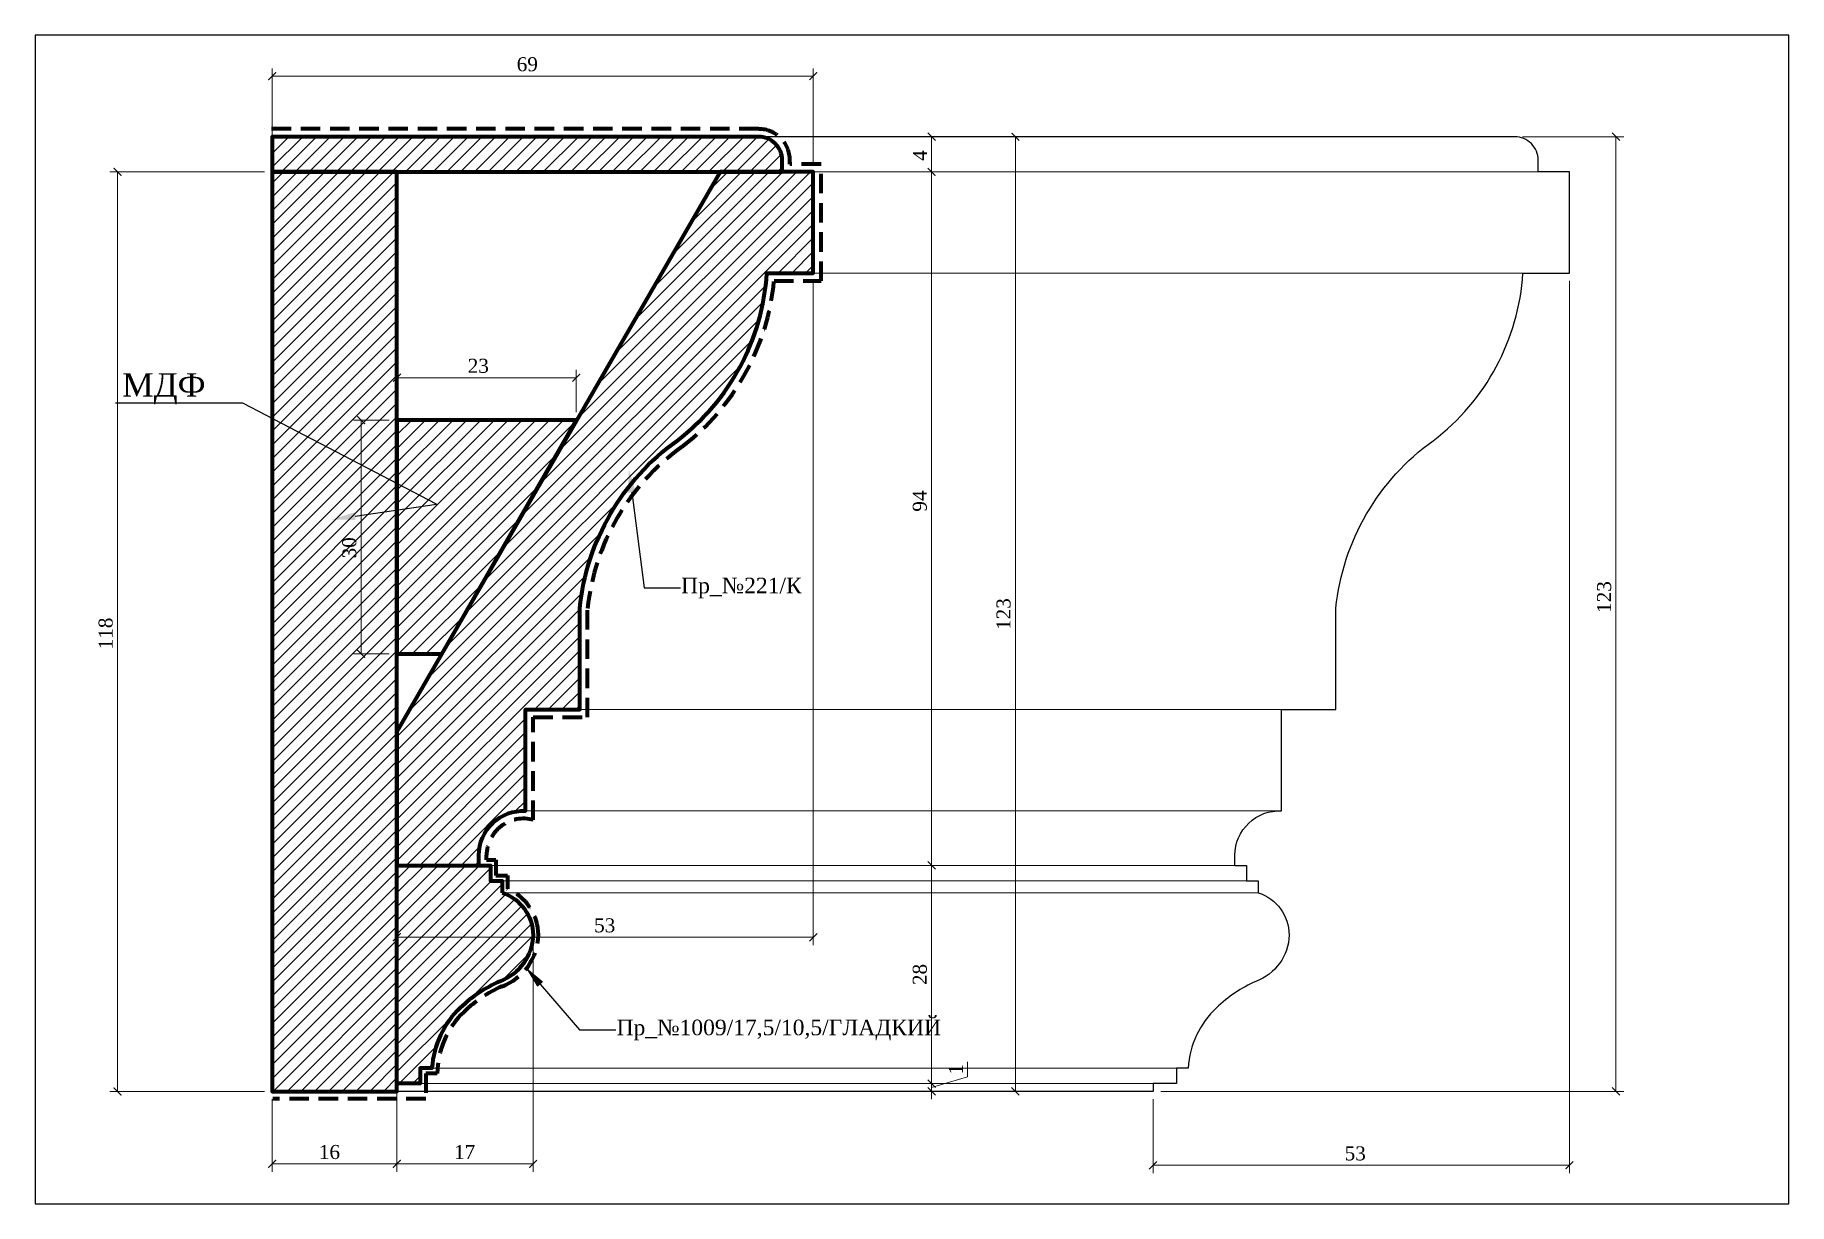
# Model space of a CAD drawing. Header units: millimetres. Extents: x 308756 to 308981, y -102216 to -102066.
import ezdxf
from ezdxf import colors
from ezdxf.entities.mleader import LeaderData, LeaderLine
from ezdxf.math import Vec2, Vec3

# ---------------------------------------------------------------- set-up
doc = ezdxf.new("R2010")
doc.units = ezdxf.units.MM
doc.header["$MEASUREMENT"] = 0
doc.linetypes.add('HIDDEN', pattern=[0.375, 0.25, -0.125])
doc.layers.add('Outside panel', color=7, linetype='Continuous', lineweight=18, true_color=0x7f5e57)
doc.layers.add('линия 15', color=7, linetype='Continuous', lineweight=15)
doc.layers.add('линия 50', color=1, linetype='Continuous', lineweight=140)
doc.layers.add('размеры в модели', color=7, linetype='Continuous')
doc.styles.get("Standard").update_dxf_attribs({"font": 'times.ttf'})
doc.dimstyles.new('M_1', dxfattribs={"dimtxt": 1.8, "dimasz": 1, "dimexe": 1, "dimexo": 1, "dimgap": 0.6, "dimtad": 1, "dimdec": 0, "dimdsep": 46, "dimtxsty": 'Standard', "dimblk": 'ARCHTICK', "dimcen": -5, "dimclrd": 7, "dimclre": 7, "dimclrt": 7, "dimadec": 0, "dimazin": 0, "dimtfac": 1, "dimtdec": 0, "dimtmove": 0, "dimatfit": 3, "dimfxl": 1, "dimtolj": 1, "dimtzin": 0, "dimlwd": 5, "dimlwe": 5, "dimarcsym": 0})

# ---------------------------------------------------------------- blocks, each defined once
blk = doc.blocks.new('_ArchTick')
at = {"color": 0, "linetype": 'ByBlock', "const_width": 0.15}
blk.add_lwpolyline([(-0.5, -0.5), (0.5, 0.5)], dxfattribs=at)
blk = doc.blocks.new('*D14')
at = {"color": 7, "lineweight": 5, "ltscale": 1000, "transparency": 16777216}
for p, q in [((308953.0982731141, -102097.8275469952), (308953.0982731141, -102212.3107621488)), ((308899.6793908597, -102202.8275469956), (308899.6793908597, -102212.3107621488)), ((308953.0982731141, -102211.3107621488), (308899.6793908597, -102211.3107621488))]:
    blk.add_line(p, q, dxfattribs=at)
at = {"layer": 'Defpoints', "color": 0, "ltscale": 1000, "transparency": 16777216}
for p in [(308953.0982731141, -102096.8275469952), (308899.6793908597, -102201.8275469956), (308899.6793908597, -102211.3107621488)]:
    blk.add_point(p, dxfattribs=at)
at = {"color": 7, "lineweight": 5, "ltscale": 1000, "transparency": 16777216, "rotation": 180}
blk.add_blockref('_ArchTick', (308899.6793908597, -102211.3107621488), dxfattribs=at)
at = {"color": 7, "lineweight": 5, "ltscale": 1000, "transparency": 16777216}
blk.add_blockref('_ArchTick', (308953.0982731141, -102211.3107621488), dxfattribs=at)
at = {"color": 7, "ltscale": 1000, "transparency": 16777216, "insert": (308925.6188559362, -102209.7951889692), "char_height": 1.8, "attachment_point": 5}
blk.add_mtext('\\A1;53', dxfattribs=at)
blk = doc.blocks.new('*D13')
at = {"color": 7, "lineweight": 5, "ltscale": 1000, "transparency": 16777216}
for p, q in [((308947.0981327189, -102079.3275469664), (308960.0744473055, -102079.3275469664)), ((308959.0744473055, -102201.8275469956), (308959.0744473055, -102079.3275469664)), ((308900.6793908598, -102201.8275469956), (308960.0744473055, -102201.8275469956))]:
    blk.add_line(p, q, dxfattribs=at)
at = {"layer": 'Defpoints', "color": 0, "ltscale": 1000, "transparency": 16777216}
for p in [(308946.0981327189, -102079.3275469664), (308959.0744473055, -102079.3275469664), (308899.6793908598, -102201.8275469956)]:
    blk.add_point(p, dxfattribs=at)
at = {"color": 7, "lineweight": 5, "ltscale": 1000, "transparency": 16777216}
for p, rotation in [((308959.0744473055, -102079.3275469664), 90), ((308959.0744473055, -102201.8275469956), 270)]:
    blk.add_blockref('_ArchTick', p, dxfattribs=dict(at, rotation=rotation))
at = {"color": 7, "ltscale": 1000, "transparency": 16777216, "insert": (308957.5588741259, -102138.388850728), "char_height": 1.8, "attachment_point": 5, "rotation": 90}
blk.add_mtext('\\A1;123', dxfattribs=at)
blk = doc.blocks.new('*D12')
at = {"layer": 'Defpoints', "color": 0, "ltscale": 1000, "transparency": 16777216}
for p in [(308856.0982731141, -102096.8275469952), (308802.679361214, -102172.8295880015), (308856.0982731141, -102182.0457539305)]:
    blk.add_point(p, dxfattribs=at)
at = {"layer": 'линия 15', "color": 7, "lineweight": 5, "ltscale": 1000, "transparency": 16777216}
for p, q in [((308856.0982731141, -102097.8275469952), (308856.0982731141, -102183.0457539305)), ((308802.679361214, -102173.8295880015), (308802.679361214, -102183.0457539305)), ((308802.679361214, -102182.0457539305), (308856.0982731141, -102182.0457539305))]:
    blk.add_line(p, q, dxfattribs=at)
at = {"layer": 'линия 15', "color": 7, "lineweight": 5, "ltscale": 1000, "transparency": 16777216, "rotation": 180}
blk.add_blockref('_ArchTick', (308802.679361214, -102182.0457539305), dxfattribs=at)
at = {"layer": 'линия 15', "color": 7, "lineweight": 5, "ltscale": 1000, "transparency": 16777216}
blk.add_blockref('_ArchTick', (308856.0982731141, -102182.0457539305), dxfattribs=at)
at = {"layer": 'линия 15', "color": 7, "ltscale": 1000, "transparency": 16777216, "insert": (308829.340345838, -102180.530180751), "char_height": 1.8, "attachment_point": 5}
blk.add_mtext('\\A1;53', dxfattribs=at)
blk = doc.blocks.new('*D11')
at = {"layer": 'Defpoints', "color": 0, "ltscale": 1000, "transparency": 16777216}
for p in [(308820.1411877858, -102181.7691887492), (308802.6793908597, -102200.8275469956), (308820.1411877858, -102211.1335883025)]:
    blk.add_point(p, dxfattribs=at)
at = {"layer": 'линия 15', "color": 7, "lineweight": 5, "ltscale": 1000, "transparency": 16777216}
for p, q in [((308820.1411877858, -102182.7691887492), (308820.1411877858, -102212.1335883025)), ((308802.6793908597, -102201.8275469956), (308802.6793908597, -102212.1335883025)), ((308802.6793908597, -102211.1335883025), (308820.1411877858, -102211.1335883025))]:
    blk.add_line(p, q, dxfattribs=at)
at = {"layer": 'линия 15', "color": 7, "lineweight": 5, "ltscale": 1000, "transparency": 16777216, "rotation": 180}
blk.add_blockref('_ArchTick', (308802.6793908597, -102211.1335883025), dxfattribs=at)
at = {"layer": 'линия 15', "color": 7, "lineweight": 5, "ltscale": 1000, "transparency": 16777216}
blk.add_blockref('_ArchTick', (308820.1411877858, -102211.1335883025), dxfattribs=at)
at = {"layer": 'линия 15', "color": 7, "ltscale": 1000, "transparency": 16777216, "insert": (308811.3700937277, -102209.6154195931), "char_height": 1.8, "attachment_point": 5}
blk.add_mtext('\\A1;17', dxfattribs=at)
blk = doc.blocks.new('*D10')
at = {"layer": 'Defpoints', "color": 0, "ltscale": 1000, "transparency": 16777216}
for p in [(308802.6793908598, -102115.6772901959), (308798.0976831879, -102145.6772901959), (308802.6793908598, -102145.6772901959)]:
    blk.add_point(p, dxfattribs=at)
at = {"layer": 'линия 15', "color": 7, "lineweight": 5, "ltscale": 1000, "transparency": 16777216}
for p, q in [((308801.6793908598, -102115.6772901959), (308797.0976831879, -102115.6772901959)), ((308798.0976831879, -102115.6772901959), (308798.0976831879, -102145.6772901959)), ((308801.6793908598, -102145.6772901959), (308797.0976831879, -102145.6772901959))]:
    blk.add_line(p, q, dxfattribs=at)
for p, rotation in [((308798.0976831879, -102115.6772901959), 90), ((308798.0976831879, -102145.6772901959), 270)]:
    blk.add_blockref('_ArchTick', p, dxfattribs=dict(at, rotation=rotation))
at = {"layer": 'линия 15', "color": 7, "ltscale": 1000, "transparency": 16777216, "insert": (308796.5821100083, -102132.0753069555), "char_height": 1.8, "attachment_point": 5, "rotation": 90}
blk.add_mtext('\\A1;30', dxfattribs=at)
blk = doc.blocks.new('*D9')
at = {"layer": 'Defpoints', "color": 0, "ltscale": 1000, "transparency": 16777216}
for p in [(308786.6791889471, -102083.8275469665), (308766.8368952132, -102201.8275469956), (308786.6793293423, -102201.8275469956)]:
    blk.add_point(p, dxfattribs=at)
at = {"layer": 'линия 15', "color": 7, "lineweight": 5, "ltscale": 1000, "transparency": 16777216}
for p, q in [((308785.6791889471, -102083.8275469665), (308765.8368952132, -102083.8275469665)), ((308766.8368952132, -102083.8275469665), (308766.8368952132, -102201.8275469956)), ((308785.6793293423, -102201.8275469956), (308765.8368952132, -102201.8275469956))]:
    blk.add_line(p, q, dxfattribs=at)
for p, rotation in [((308766.8368952132, -102083.8275469665), 90), ((308766.8368952132, -102201.8275469956), 270)]:
    blk.add_blockref('_ArchTick', p, dxfattribs=dict(at, rotation=rotation))
at = {"layer": 'линия 15', "color": 7, "ltscale": 1000, "transparency": 16777216, "insert": (308765.3213220337, -102143.0693281967), "char_height": 1.8, "attachment_point": 5, "rotation": 90}
blk.add_mtext('\\A1;118', dxfattribs=at)
blk = doc.blocks.new('*D8')
at = {"layer": 'Defpoints', "color": 0, "ltscale": 1000, "transparency": 16777216}
for p in [(308825.6793908597, -102110.2420356592), (308802.6793908597, -102115.6772901958), (308825.6793908597, -102115.6772901958)]:
    blk.add_point(p, dxfattribs=at)
at = {"layer": 'линия 15', "color": 7, "lineweight": 5, "ltscale": 1000, "transparency": 16777216}
for p, q in [((308802.6793908597, -102114.6772901958), (308802.6793908597, -102109.2420356592)), ((308825.6793908597, -102114.6772901958), (308825.6793908597, -102109.2420356592)), ((308802.6793908597, -102110.2420356592), (308825.6793908597, -102110.2420356592))]:
    blk.add_line(p, q, dxfattribs=at)
at = {"layer": 'линия 15', "color": 7, "lineweight": 5, "ltscale": 1000, "transparency": 16777216, "rotation": 180}
blk.add_blockref('_ArchTick', (308802.6793908597, -102110.2420356592), dxfattribs=at)
at = {"layer": 'линия 15', "color": 7, "lineweight": 5, "ltscale": 1000, "transparency": 16777216}
blk.add_blockref('_ArchTick', (308825.6793908597, -102110.2420356592), dxfattribs=at)
at = {"layer": 'линия 15', "color": 7, "ltscale": 1000, "transparency": 16777216, "insert": (308813.1231697407, -102108.7264624797), "char_height": 1.8, "attachment_point": 5}
blk.add_mtext('\\A1;23', dxfattribs=at)
blk = doc.blocks.new('*D7')
at = {"layer": 'Defpoints', "color": 0, "ltscale": 1000, "transparency": 16777216}
for p in [(308786.6793293462, -102071.543516199), (308786.6793293462, -102083.8276717623), (308856.098273114, -102083.8255059663)]:
    blk.add_point(p, dxfattribs=at)
at = {"layer": 'линия 15', "color": 7, "lineweight": 5, "ltscale": 1000, "transparency": 16777216}
for p, q in [((308786.6793293462, -102082.8276717623), (308786.6793293462, -102070.543516199)), ((308856.098273114, -102082.8255059663), (308856.098273114, -102070.543516199)), ((308856.098273114, -102071.543516199), (308786.6793293462, -102071.543516199))]:
    blk.add_line(p, q, dxfattribs=at)
at = {"layer": 'линия 15', "color": 7, "lineweight": 5, "ltscale": 1000, "transparency": 16777216, "rotation": 180}
blk.add_blockref('_ArchTick', (308786.6793293462, -102071.543516199), dxfattribs=at)
at = {"layer": 'линия 15', "color": 7, "lineweight": 5, "ltscale": 1000, "transparency": 16777216}
blk.add_blockref('_ArchTick', (308856.098273114, -102071.543516199), dxfattribs=at)
at = {"layer": 'линия 15', "color": 7, "ltscale": 1000, "transparency": 16777216, "insert": (308819.4083405863, -102070.0253474895), "char_height": 1.8, "attachment_point": 5}
blk.add_mtext('\\A1;69', dxfattribs=at)
blk = doc.blocks.new('*D6')
at = {"color": 7, "lineweight": 5, "ltscale": 1000, "transparency": 16777216}
for p, q in [((308850.0981327189, -102079.3275469664), (308883.0249217085, -102079.3275469664)), ((308882.0249217085, -102079.3275469664), (308882.0249217085, -102201.8275469956)), ((308803.6793908598, -102201.8275469956), (308883.0249217085, -102201.8275469956))]:
    blk.add_line(p, q, dxfattribs=at)
at = {"layer": 'Defpoints', "color": 0, "ltscale": 1000, "transparency": 16777216}
for p in [(308849.0981327189, -102079.3275469664), (308802.6793908598, -102201.8275469956), (308882.0249217085, -102201.8275469956)]:
    blk.add_point(p, dxfattribs=at)
at = {"color": 7, "lineweight": 5, "ltscale": 1000, "transparency": 16777216}
for p, rotation in [((308882.0249217085, -102079.3275469664), 90), ((308882.0249217085, -102201.8275469956), 270)]:
    blk.add_blockref('_ArchTick', p, dxfattribs=dict(at, rotation=rotation))
at = {"color": 7, "ltscale": 1000, "transparency": 16777216, "insert": (308880.5093485289, -102140.577546981), "char_height": 1.8, "attachment_point": 5, "rotation": 90}
blk.add_mtext('\\A1;123', dxfattribs=at)
blk = doc.blocks.new('*D5')
at = {"layer": 'Defpoints', "color": 0, "ltscale": 1000, "transparency": 16777216}
for p in [(308802.6793908597, -102201.5295880015), (308786.6793293423, -102201.8275469956), (308786.6793293423, -102211.1335883025)]:
    blk.add_point(p, dxfattribs=at)
at = {"layer": 'линия 15', "color": 7, "lineweight": 5, "ltscale": 1000, "transparency": 16777216}
for p, q in [((308786.6793293423, -102202.8275469956), (308786.6793293423, -102212.1335883025)), ((308802.6793908597, -102202.5295880015), (308802.6793908597, -102212.1335883025)), ((308802.6793908597, -102211.1335883025), (308786.6793293423, -102211.1335883025))]:
    blk.add_line(p, q, dxfattribs=at)
at = {"layer": 'линия 15', "color": 7, "lineweight": 5, "ltscale": 1000, "transparency": 16777216, "rotation": 180}
blk.add_blockref('_ArchTick', (308786.6793293423, -102211.1335883025), dxfattribs=at)
at = {"layer": 'линия 15', "color": 7, "lineweight": 5, "ltscale": 1000, "transparency": 16777216}
blk.add_blockref('_ArchTick', (308802.6793908597, -102211.1335883025), dxfattribs=at)
at = {"layer": 'линия 15', "color": 7, "ltscale": 1000, "transparency": 16777216, "insert": (308794.024975577, -102209.618015123), "char_height": 1.8, "attachment_point": 5}
blk.add_mtext('\\A1;16', dxfattribs=at)
blk = doc.blocks.new('*D4')
at = {"layer": 'Defpoints', "color": 0, "ltscale": 1000, "transparency": 16777216}
for p in [(308805.6793908598, -102200.8295880015), (308802.6793908598, -102201.8275469956), (308871.2827186538, -102201.8275469956)]:
    blk.add_point(p, dxfattribs=at)
at = {"layer": 'линия 15', "color": 7, "lineweight": 5, "ltscale": 1000, "transparency": 16777216}
for p, q in [((308875.8827186538, -102199.9485674986), (308875.8827186538, -102198.0555610098)), ((308806.6793908598, -102200.8295880015), (308872.2827186538, -102200.8295880015)), ((308871.2827186538, -102200.8295880015), (308871.2827186538, -102199.8295880015)), ((308871.2827186538, -102201.3285674986), (308875.8827186538, -102199.9485674986)), ((308871.2827186538, -102200.8295880015), (308871.2827186538, -102201.8275469956)), ((308871.2827186538, -102200.8295880015), (308871.2827186538, -102201.8275469956)), ((308803.6793908598, -102201.8275469956), (308872.2827186538, -102201.8275469956)), ((308871.2827186538, -102201.8275469956), (308871.2827186538, -102202.8275469956))]:
    blk.add_line(p, q, dxfattribs=at)
for p, rotation in [((308871.2827186538, -102200.8295880015), 270), ((308871.2827186538, -102201.8275469956), 90)]:
    blk.add_blockref('_ArchTick', p, dxfattribs=dict(at, rotation=rotation))
at = {"layer": 'линия 15', "color": 7, "ltscale": 1000, "transparency": 16777216, "insert": (308874.3827186538, -102199.0020642542), "char_height": 1.8, "attachment_point": 5, "rotation": 90}
blk.add_mtext('\\A1;1', dxfattribs=at)
blk = doc.blocks.new('*D3')
at = {"layer": 'Defpoints', "color": 0, "ltscale": 1000, "transparency": 16777216}
for p in [(308813.1793908598, -102172.8275469956), (308805.6793908598, -102200.8295880015), (308871.2827186537, -102200.8295880015)]:
    blk.add_point(p, dxfattribs=at)
at = {"layer": 'линия 15', "color": 7, "lineweight": 5, "ltscale": 1000, "transparency": 16777216}
for p, q in [((308814.1793908598, -102172.8275469956), (308872.2827186537, -102172.8275469956)), ((308871.2827186537, -102172.8275469956), (308871.2827186537, -102200.8295880015)), ((308806.6793908598, -102200.8295880015), (308872.2827186537, -102200.8295880015))]:
    blk.add_line(p, q, dxfattribs=at)
for p, rotation in [((308871.2827186537, -102172.8275469956), 90), ((308871.2827186537, -102200.8295880015), 270)]:
    blk.add_blockref('_ArchTick', p, dxfattribs=dict(at, rotation=rotation))
at = {"layer": 'линия 15', "color": 7, "ltscale": 1000, "transparency": 16777216, "insert": (308869.7671454742, -102186.8285674986), "char_height": 1.8, "attachment_point": 5, "rotation": 90}
blk.add_mtext('\\A1;28', dxfattribs=at)
blk = doc.blocks.new('*D2')
at = {"layer": 'Defpoints', "color": 0, "ltscale": 1000, "transparency": 16777216}
for p in [(308849.098132719, -102079.3275469664), (308813.1793908598, -102172.8275469956), (308871.2827186536, -102172.8275469956)]:
    blk.add_point(p, dxfattribs=at)
at = {"layer": 'линия 15', "color": 7, "lineweight": 5, "ltscale": 1000, "transparency": 16777216}
for p, q in [((308850.098132719, -102079.3275469664), (308872.2827186536, -102079.3275469664)), ((308871.2827186536, -102079.3275469664), (308871.2827186536, -102172.8275469956)), ((308814.1793908598, -102172.8275469956), (308872.2827186536, -102172.8275469956))]:
    blk.add_line(p, q, dxfattribs=at)
for p, rotation in [((308871.2827186536, -102079.3275469664), 90), ((308871.2827186536, -102172.8275469956), 270)]:
    blk.add_blockref('_ArchTick', p, dxfattribs=dict(at, rotation=rotation))
at = {"layer": 'линия 15', "color": 7, "ltscale": 1000, "transparency": 16777216, "insert": (308869.7645499441, -102126.0775469811), "char_height": 1.8, "attachment_point": 5, "rotation": 90}
blk.add_mtext('\\A1;94', dxfattribs=at)
blk = doc.blocks.new('*D1')
at = {"layer": 'Defpoints', "color": 0, "ltscale": 1000, "transparency": 16777216}
for p in [(308849.098132719, -102079.3275469664), (308871.2827186525, -102079.3275469664), (308852.0981328702, -102083.8255059664)]:
    blk.add_point(p, dxfattribs=at)
at = {"layer": 'линия 15', "color": 7, "lineweight": 5, "ltscale": 1000, "transparency": 16777216}
for p, q in [((308850.098132719, -102079.3275469664), (308872.2827186525, -102079.3275469664)), ((308871.2827186525, -102083.8255059664), (308871.2827186525, -102079.3275469664)), ((308853.0981328702, -102083.8255059664), (308872.2827186525, -102083.8255059664))]:
    blk.add_line(p, q, dxfattribs=at)
for p, rotation in [((308871.2827186525, -102079.3275469664), 90), ((308871.2827186525, -102083.8255059664), 270)]:
    blk.add_blockref('_ArchTick', p, dxfattribs=dict(at, rotation=rotation))
at = {"layer": 'линия 15', "color": 7, "ltscale": 1000, "transparency": 16777216, "insert": (308869.7827186524, -102081.7338043108), "char_height": 1.8, "attachment_point": 5, "rotation": 90}
blk.add_mtext('\\A1;4', dxfattribs=at)

msp = doc.modelspace()

# ---------------------------------------------------------------- hatches: boundary and pattern name
at = {"layer": 'Outside panel', "ltscale": 1000}
h = msp.add_hatch(dxfattribs=at)
h.set_pattern_fill('ANSI31', color=256, scale=10, angle=-1.272221872585407e-14)
h.set_pattern_definition([(44.99999999999999, (-2048.569198112178, -4679.234059479422), (-0.8838834764831842, 0.8838834764831847), [])])
h.paths.add_polyline_path([(308849.0981327189, -102079.3275469663), (308786.6791889471, -102079.3275469664), (308786.6793293423, -102083.8275469621), (308852.0981327188, -102083.8255059663), (308852.0981327188, -102082.3275469663, 0.4142135623732318)])
h = msp.add_hatch(dxfattribs=at)
h.set_pattern_fill('ANSI31', color=5, scale=10, angle=-1.272221872585407e-14)
h.set_pattern_definition([(44.99999999999999, (-2048.569057717046, -4656.535395820902), (-0.8838834764831842, 0.8838834764831847), [])])
h.paths.add_polyline_path([(308802.6793908597, -102083.8275469665), (308786.6793293423, -102083.8275469665), (308786.6793293423, -102201.8275469956), (308802.6793908597, -102201.8275469956)])
h = msp.add_hatch(dxfattribs=at)
h.set_pattern_fill('ANSI31', color=256, scale=10, angle=-1.272221872585407e-14)
h.set_pattern_definition([(44.99999999999999, (-2136.548695261416, -4656.535395820902), (-0.8838834764831842, 0.8838834764831847), [])])
h.paths.add_polyline_path([(308850.1363744212, -102096.8275469952), (308856.0982731141, -102096.8275469952), (308856.098273114, -102083.8255059663), (308844.1383567625, -102083.8255059664), (308802.6793908597, -102155.6365823394), (308802.6793908597, -102172.8275469956), (308813.1793908597, -102172.8275469956), (308813.1793908597, -102171.6202416823, -0.4293114224574627), (308819.1793908597, -102165.8304305402), (308819.1793908596, -102152.8275469955), (308826.1363744217, -102152.8275469954), (308826.1363744216, -102139.8275469953, -0.2153427652048372), (308838.6320400949, -102118.3275469953, 0.2173238176056204)])
h = msp.add_hatch(dxfattribs=at)
h.set_pattern_fill('ANSI31', color=5, scale=10, angle=-1.272221872585407e-14)
h.set_pattern_definition([(44.99999999999999, (-2263.675630478945, -4656.535395820902), (-0.8838834764831842, 0.8838834764831847), [])])
h.paths.add_polyline_path([(308825.6793908597, -102115.6772901958), (308802.6793908597, -102115.6772901958), (308802.6793908597, -102145.6772901958), (308808.4293908597, -102145.6772901958)])
h = msp.add_hatch(dxfattribs=at)
h.set_pattern_fill('ANSI31', color=256, scale=10, angle=-1.272221872585407e-14)
h.set_pattern_definition([(44.99999999999999, (399771.1913062572, 204892.8242280378), (-0.8838834764831842, 0.8838834764831847), [])])
edge = h.paths.add_edge_path()
edge.add_arc((308814.3621668125, -102181.8156557511), 5.779207782353788, 0.46068455746308246, 71.67288563785712, ccw=False)
edge.add_arc((308813.6192944127, -102181.593705488), 6.524253792152456, 290.2135198816106, 358.4587259664293, ccw=False)
edge.add_arc((308823.0150714325, -102203.8917627455), 17.68196976516222, 113.8214047958275, 133.6327461422902)
edge.add_arc((308818.8915081919, -102199.610790588), 11.73814167085445, 133.4837273960455, 176.1840025242609)
edge.add_line((308807.1793908597, -102198.8295880015), (308805.6793908597, -102198.8295880015))
edge.add_line((308805.6793908597, -102198.8295880015), (308805.6793908597, -102200.8295880015))
edge.add_line((308805.6793908597, -102200.8295880015), (308802.6793908597, -102200.8295880015))
edge.add_line((308802.6793908597, -102200.8295880015), (308802.6793908597, -102172.8295880015))
edge.add_line((308802.6793908597, -102172.8295880015), (308813.1793908597, -102172.8295880015))
edge.add_line((308813.1793908597, -102172.8295880015), (308814.6793908597, -102172.8295880015))
edge.add_line((308814.6793908597, -102172.8295880015), (308814.6793908597, -102174.8295880015))
edge.add_line((308814.6793908597, -102174.8295880015), (308816.1793908597, -102174.8295880015))
edge.add_line((308816.1793908597, -102174.8295880015), (308816.1793908597, -102176.3295880014))

# ---------------------------------------------------------------- linework, layer by layer
at = {"color": 7, "lineweight": 15, "ltscale": 1000}
for p, q in [((308852.0981327188, -102083.8255059663), (308949.0981327188, -102083.8255059663)), ((308852.0981327189, -102096.8275469952), (308949.0981327189, -102096.8275469952)), ((308822.1362340266, -102152.8275469954), (308919.1362340266, -102152.8275469954)), ((308819.1793908597, -102165.8304305402), (308916.1793908597, -102165.8304305402)), ((308814.6793908597, -102172.8275469956), (308911.6793908597, -102172.8275469956)), ((308816.1793908597, -102174.8295880014), (308913.1793908597, -102174.8295880014)), ((308816.1793908597, -102176.3295880014), (308913.1793908597, -102176.3295880014)), ((308805.6793908598, -102198.8295880015), (308902.6793908598, -102198.8295880015)), ((308802.6793908598, -102200.8295880015), (308899.6793908598, -102200.8295880015))]:
    msp.add_line(p, q, dxfattribs=at)
at = {"linetype": 'Continuous', "lineweight": 30, "extrusion": (3.85046176932354e-31, -2.840607638122896e-31, -1)}
for p, q in [((308802.6793908597, -102145.6772901958), (308802.6793908597, -102115.6772901958)), ((308802.6793908597, -102172.8295879957), (308802.6793908597, -102155.6365823394)), ((308802.6793908597, -102172.8295879957), (308813.1793908597, -102172.8275469956)), ((308813.1793908597, -102172.8295879956), (308802.6793908597, -102172.8295879957)), ((308802.6793908597, -102200.8275469956), (308802.6793908597, -102172.8295879957)), ((308813.1793908597, -102172.8275469956), (308814.6793908597, -102172.8275469956)), ((308802.6793908597, -102201.8275469956), (308786.6793293423, -102201.8275469956))]:
    msp.add_line(p, q, dxfattribs=at)
at = {"linetype": 'Continuous', "extrusion": (0, 1, 0)}
for p, q in [((308802.6793908597, -102145.6772901958), (308802.6793908597, -102115.6772901958)), ((308825.7498989354, -102115.6772901958), (308825.6793908597, -102115.6772901958)), ((308802.6793908597, -102172.8295879957), (308802.6793908597, -102155.6365823394)), ((308802.6793908597, -102172.8295879957), (308813.1793908597, -102172.8275469956)), ((308802.6793908597, -102200.8275469956), (308802.6793908597, -102172.8295879957)), ((308813.1793908597, -102172.8295880015), (308802.6793908597, -102172.8295880015)), ((308813.1793908597, -102172.8275469956), (308814.6793908597, -102172.8275469956)), ((308802.6793908597, -102201.8275469956), (308786.6793293423, -102201.8275469956)), ((308828.6793908597, -102201.8275469956), (308802.6793908597, -102201.8275469956))]:
    msp.add_line(p, q, dxfattribs=at)
at = {"color": 6, "ltscale": 1000}
msp.add_lwpolyline([(308756.2598027707, -102216.2731450204), (308981.2598027707, -102216.2731450204), (308981.2598027707, -102066.2731450204), (308756.2598027707, -102066.2731450204)], close=True, dxfattribs=at)
at = {"color": 7}
for points in [[(308949.0981327188, -102083.8255059663), (308949.0981327188, -102082.3275469663, 0.4142135623816193), (308946.0981327188, -102079.3275469663), (308849.0981327188, -102079.3275469663), (308849.0981327188, -102079.3275469663), (308849.0981327188, -102079.3275469663), (308849.0981327188, -102079.3275469707)], [(308910.1793908597, -102172.8275469956), (308910.1793908597, -102171.5304305393, -0.424694835439427), (308916.1793908597, -102165.8304305402), (308916.1793908596, -102152.8275469955), (308923.1363744217, -102152.8275469954), (308923.1363744216, -102139.8275469953, -0.2153427652048365), (308935.6320400949, -102118.3275469953, 0.2173238176056215), (308947.1363744212, -102096.8275469952), (308953.0982731141, -102096.8275469952), (308953.098273114, -102083.8255059663), (308953.098273114, -102083.8255059664)], [(308910.1793908597, -102172.8295880015), (308911.6793908597, -102172.8295880015), (308911.6793908597, -102172.8295880015), (308911.6793908597, -102172.8295880015), (308911.6793908597, -102174.8295880015), (308913.1793908597, -102174.8295880015), (308913.1793908597, -102176.3295880015, -0.3211236016206391), (308917.1411877858, -102181.7691887492, -0.3069009842394096), (308912.8735522489, -102187.7161403919, 0.08665924357700613), (308907.8139232095, -102191.0939489941, 0.1885013313226407), (308904.1793908597, -102198.8295880015), (308902.6793908597, -102198.8295880015), (308902.6793908597, -102200.8295880015), (308899.6793908597, -102200.8295880015)]]:
    msp.add_lwpolyline(points, format="xyb", dxfattribs=at)
for points in [[(308953.098273114, -102083.8255059663), (308953.098273114, -102083.8255059663), (308949.0981327188, -102083.8255059663)], [(308899.6793908597, -102200.8295880015), (308899.6793908597, -102201.8275469956), (308802.6793908597, -102201.8275469956)]]:
    msp.add_lwpolyline(points, dxfattribs=at)
at = {"layer": 'линия 15', "color": 1, "true_color": 0xff0909}
msp.add_lwpolyline([(308803.9018903646, -102139.3292502887), (308803.8958596565, -102139.3292502887)], dxfattribs=at)
at = {"layer": 'линия 50', "color": 1, "linetype": 'HIDDEN', "ltscale": 10, "true_color": 0xff0909}
for points in [[(308853.0981327188, -102082.8255059663), (308853.0981327188, -102082.3275469663, 0.4142135623805538), (308849.0981327188, -102078.3275469663), (308785.6791577477, -102078.3275469664), (308785.6791577477, -102078.3275469664)], [(308814.1793908597, -102172.1295880015), (308814.1793908597, -102171.5345215543, -0.4918557589048765), (308820.1793908597, -102166.9923688042), (308820.1793908596, -102153.8275469955), (308827.1363744217, -102153.8275469954), (308827.1363744216, -102139.8791580041, -0.215026403668238), (308839.2257209258, -102119.1324004631, 0.2093752790488836), (308851.0604080384, -102097.8275469952), (308857.0982731141, -102097.8275469952), (308857.098273114, -102082.8255059663), (308853.0981327188, -102082.8255059663)], [(308814.1793908597, -102172.1295880015), (308815.3793908597, -102172.1295880015), (308815.3793908597, -102174.1295880015), (308816.8793908597, -102174.1295880015), (308816.8793908597, -102175.8454198611, -0.299948315683569), (308820.8412521858, -102181.7758284616, -0.3064982238920175), (308816.1368277066, -102188.3651063008, 0.0863574617617772), (308811.2962842121, -102191.601224792, 0.2039043244438365), (308807.8536652104, -102199.5295880015), (308806.3793908597, -102199.5295880015), (308806.3793908597, -102202.7763674199), (308786.7426382028, -102202.7763674199)]]:
    msp.add_lwpolyline(points, format="xyb", dxfattribs=at)
at = {"layer": 'линия 50', "color": 7}
for points in [[(308786.6791889471, -102083.8275469665), (308852.0981327188, -102083.8255059663), (308852.0981327188, -102082.3275469663, 0.4142135623816193), (308849.0981327188, -102079.3275469663), (308786.6791889471, -102079.3275469664), (308786.6793293423, -102083.8275469621), (308786.6793293423, -102083.8275469621), (308786.6793293423, -102083.8275469665)], [(308856.098273114, -102083.8255059663), (308856.098273114, -102083.8255059663), (308844.1383567625, -102083.8255059664), (308802.6793908597, -102155.6365823394), (308802.6793908597, -102155.6365823394), (308802.6793908597, -102172.8275469956), (308813.1793908597, -102172.8275469956), (308813.1793908597, -102171.5304305393, -0.424694835439427), (308819.1793908597, -102165.8304305402), (308819.1793908596, -102152.8275469955), (308826.1363744217, -102152.8275469954), (308826.1363744216, -102139.8275469953, -0.2153427652048365), (308838.6320400949, -102118.3275469953, 0.2173238176056215), (308850.1363744212, -102096.8275469952), (308856.0982731141, -102096.8275469952), (308856.098273114, -102083.8255059663), (308856.098273114, -102083.8255059664)]]:
    msp.add_lwpolyline(points, format="xyb", dxfattribs=at)
msp.add_lwpolyline([(308802.6793908597, -102083.8275469665), (308786.6793293423, -102083.8275469665), (308786.6793293423, -102201.8275469956), (308802.6793908597, -102201.8275469956)], close=True, dxfattribs=at)
msp.add_lwpolyline([(308802.6793908597, -102145.6772901958), (308808.4293908597, -102145.6772901958), (308825.6793908597, -102115.6772901958), (308802.6793908597, -102115.6772901958), (308802.6793908597, -102145.6772901958)], dxfattribs=at)
msp.add_lwpolyline([(308816.1793908597, -102176.3295880015, -0.3211236016202891), (308820.1411877858, -102181.7691887492, -0.3069009842394096), (308815.8735522489, -102187.7161403919, 0.08665924357700613), (308810.8139232095, -102191.0939489941, 0.1885013313226407), (308807.1793908597, -102198.8295880015), (308805.6793908597, -102198.8295880015), (308805.6793908597, -102200.8295880015), (308802.6793908597, -102200.8295880015), (308802.6793908597, -102172.8295880015), (308814.6793908597, -102172.8295880015), (308814.6793908597, -102172.8295880015), (308814.6793908597, -102172.8295880015), (308814.6793908597, -102174.8295880015), (308816.1793908597, -102174.8295880015)], format="xyb", close=True, dxfattribs=at)

# ---------------------------------------------------------------- dimensions: what is measured, and where the dimension line sits
at = {"color": 7, "ltscale": 1000}
for base, p1, p2, picture, middle in [((308882.0249217085, -102201.8275469956), (308849.0981327188, -102079.3275469663), (308802.6793908597, -102201.8275469956), '*D6', (308882.0249217084, -102140.577546981)), ((308959.0744473055, -102079.3275469664), (308899.6793908597, -102201.8275469956), (308946.0981327188, -102079.3275469663), '*D13', (308959.0744473054, -102138.388850728))]:
    dim = msp.add_linear_dim(base=base, p1=p1, p2=p2, angle=90, dimstyle='M_1', dxfattribs=at)
    dim.commit()
    dim.dimension.update_dxf_attribs({"geometry": picture, "text_midpoint": middle, "dimtype": 128})
dim = msp.add_linear_dim(base=(308899.6793908597, -102211.3107621488), p1=(308953.0982731141, -102096.8275469952), p2=(308899.6793908597, -102201.8275469956), dimstyle='M_1', dxfattribs=at)
dim.commit()
dim.dimension.update_dxf_attribs({"geometry": '*D14', "text_midpoint": (308925.6188559362, -102211.3107621488), "dimtype": 128})
at = {"layer": 'линия 15', "color": 7, "ltscale": 1000}
for base, p1, p2, picture, middle in [((308786.6793293462, -102071.543516199), (308856.098273114, -102083.8255059663), (308786.6793293462, -102083.8276717623), '*D7', (308819.4083405863, -102071.543516199)), ((308856.0982731141, -102182.0457539305), (308802.679361214, -102172.8295880015), (308856.0982731141, -102096.8275469952), '*D12', (308829.340345838, -102182.0457539305)), ((308825.6793908597, -102110.2420356592), (308802.6793908597, -102115.6772901958), (308825.6793908597, -102115.6772901958), '*D8', (308813.1231697407, -102110.2420356592)), ((308820.1411877858, -102211.1335883025), (308802.6793908597, -102200.8275469956), (308820.1411877858, -102181.7691887492), '*D11', (308811.3700937277, -102211.1335883025)), ((308786.6793293423, -102211.1335883025), (308802.6793908597, -102201.5295880015), (308786.6793293423, -102201.8275469956), '*D5', (308794.024975577, -102211.1335883025))]:
    dim = msp.add_linear_dim(base=base, p1=p1, p2=p2, dimstyle='M_1', dxfattribs=at)
    dim.commit()
    dim.dimension.update_dxf_attribs({"geometry": picture, "text_midpoint": middle, "dimtype": 128})
for base, p1, p2, picture, middle in [((308871.2827186536, -102172.8275469956), (308849.0981327189, -102079.3275469663), (308813.1793908597, -102172.8275469956), '*D2', (308869.7645499441, -102126.0775469811)), ((308871.2827186537, -102200.8295880015), (308813.1793908597, -102172.8275469956), (308805.6793908597, -102200.8295880015), '*D3', (308869.7671454742, -102186.8285674986)), ((308871.2827186538, -102201.8275469956), (308805.6793908597, -102200.8295880015), (308802.6793908597, -102201.8275469956), '*D4', (308874.3827186538, -102199.3485674986))]:
    dim = msp.add_linear_dim(base=base, p1=p1, p2=p2, angle=90, dimstyle='M_1', dxfattribs=at)
    dim.commit()
    dim.dimension.update_dxf_attribs({"geometry": picture, "text_midpoint": middle})
for base, p1, p2, picture, middle in [((308871.2827186525, -102079.3275469664), (308852.0981328701, -102083.8255059663), (308849.0981327189, -102079.3275469663), '*D1', (308871.2827186524, -102081.7338043108)), ((308766.8368952132, -102201.8275469956), (308786.6791889471, -102083.8275469665), (308786.6793293423, -102201.8275469956), '*D9', (308766.8368952132, -102143.0693281967)), ((308798.0976831879, -102145.6772901959), (308802.6793908597, -102115.6772901958), (308802.6793908597, -102145.6772901958), '*D10', (308798.0976831878, -102132.0753069555))]:
    dim = msp.add_linear_dim(base=base, p1=p1, p2=p2, angle=90, dimstyle='M_1', dxfattribs=at)
    dim.commit()
    dim.dimension.update_dxf_attribs({"geometry": picture, "text_midpoint": middle, "dimtype": 128})

# ---------------------------------------------------------------- leaders
at = {"layer": 'размеры в модели', "color": 7, "ltscale": 1000}
ml = msp.add_multileader_mtext('Standard', dxfattribs=at)
ml.set_content('\\A1;МДФ  ', color=7)
ml.set_leader_properties()
ml.build(insert=Vec2(0, 0))
ml.multileader.update_dxf_attribs({"text_right_attachment_type": 6, "dogleg_length": 0.36, "arrow_head_size": 3})
ctx = ml.context
ctx.base_point, ctx.char_height, ctx.arrow_head_size, ctx.landing_gap_size, ctx.plane_origin = Vec3(308767.8167605156, -102111.5881850873), 3, 3, 0.09, Vec3(308789.0726780547, -102133.531111695)
ctx.right_attachment, ctx.text_align_type = 6, 2
notes = []
notes.append((ctx, [(0, (1, 1, 0), (308782.8970698256, -102113.5099586994), (-1, 0), 4.676084364079871, [(1, [(308794.340991346, -102128.4441355703), (308807.7713394281, -102126.4592022691)], 0, [])])]))
ctx.mtext.insert, ctx.mtext.alignment, ctx.mtext.flow_direction = Vec3(308778.1309854615, -102109.6664114752), 3, 5
ml = msp.add_multileader_mtext('Standard', dxfattribs=at)
ml.set_content('\\A1;Пр_№221/К  ', color=7)
ml.set_leader_properties()
ml.build(insert=Vec2(0, 0))
ml.multileader.update_dxf_attribs({"text_right_attachment_type": 6, "dogleg_length": 0.36, "arrow_head_size": 3})
ctx = ml.context
ctx.base_point, ctx.char_height, ctx.arrow_head_size, ctx.landing_gap_size, ctx.plane_origin = Vec3(308839.0549066936, -102137.2260507699), 2, 3, 0.09, Vec3(308817.0257365761, -102153.640196158)
ctx.right_attachment = 6
notes.append((ctx, [(1, (1, 1, 0), (308834.3788223296, -102137.2260507699), (1, 0), 4.676084364079871, [(0, [(308832.4413826555, -102121.966667259)], 0, [])])]))
ctx.mtext.insert, ctx.mtext.flow_direction = Vec3(308839.1449066937, -102135.907377374), 5
ml = msp.add_multileader_mtext('Standard', dxfattribs=at)
ml.set_content('\\A1;Пр_№1009/17,5/10,5/ГЛАДКИЙ', color=7)
ml.set_leader_properties()
ml.build(insert=Vec2(0, 0))
ml.multileader.update_dxf_attribs({"text_right_attachment_type": 6, "dogleg_length": 0.36, "arrow_head_size": 3})
ctx = ml.context
ctx.base_point, ctx.char_height, ctx.arrow_head_size, ctx.landing_gap_size, ctx.plane_origin = Vec3(308830.7646386843, -102193.944604776), 2, 3, 0.09, Vec3(308748.8469606698, -102274.842037434)
ctx.right_attachment = 6
notes.append((ctx, [(1, (1, 1, 0), (308826.0885543203, -102193.944604776), (1, 0), 4.676084364079871, [(0, [(308819.1206692078, -102185.8126685227)], 0, [])])]))
ctx.mtext.insert, ctx.mtext.flow_direction = Vec3(308830.8546386844, -102192.6259313802), 5
for ctx, leaders in notes:
    for number, flags, end, landing, length, lines in leaders:
        leader = LeaderData()
        leader.index, (leader.has_last_leader_line, leader.has_dogleg_vector, leader.attachment_direction) = number, flags
        leader.last_leader_point, leader.dogleg_vector, leader.dogleg_length = Vec3(end), Vec3(landing), length
        for number, points, colour, breaks in lines:
            line = LeaderLine()
            line.index, line.vertices, line.color, line.breaks = number, Vec3.list(points), colors.encode_raw_color(colour), breaks
            leader.lines.append(line)
        ctx.leaders.append(leader)

doc.saveas('drawing.dxf')
